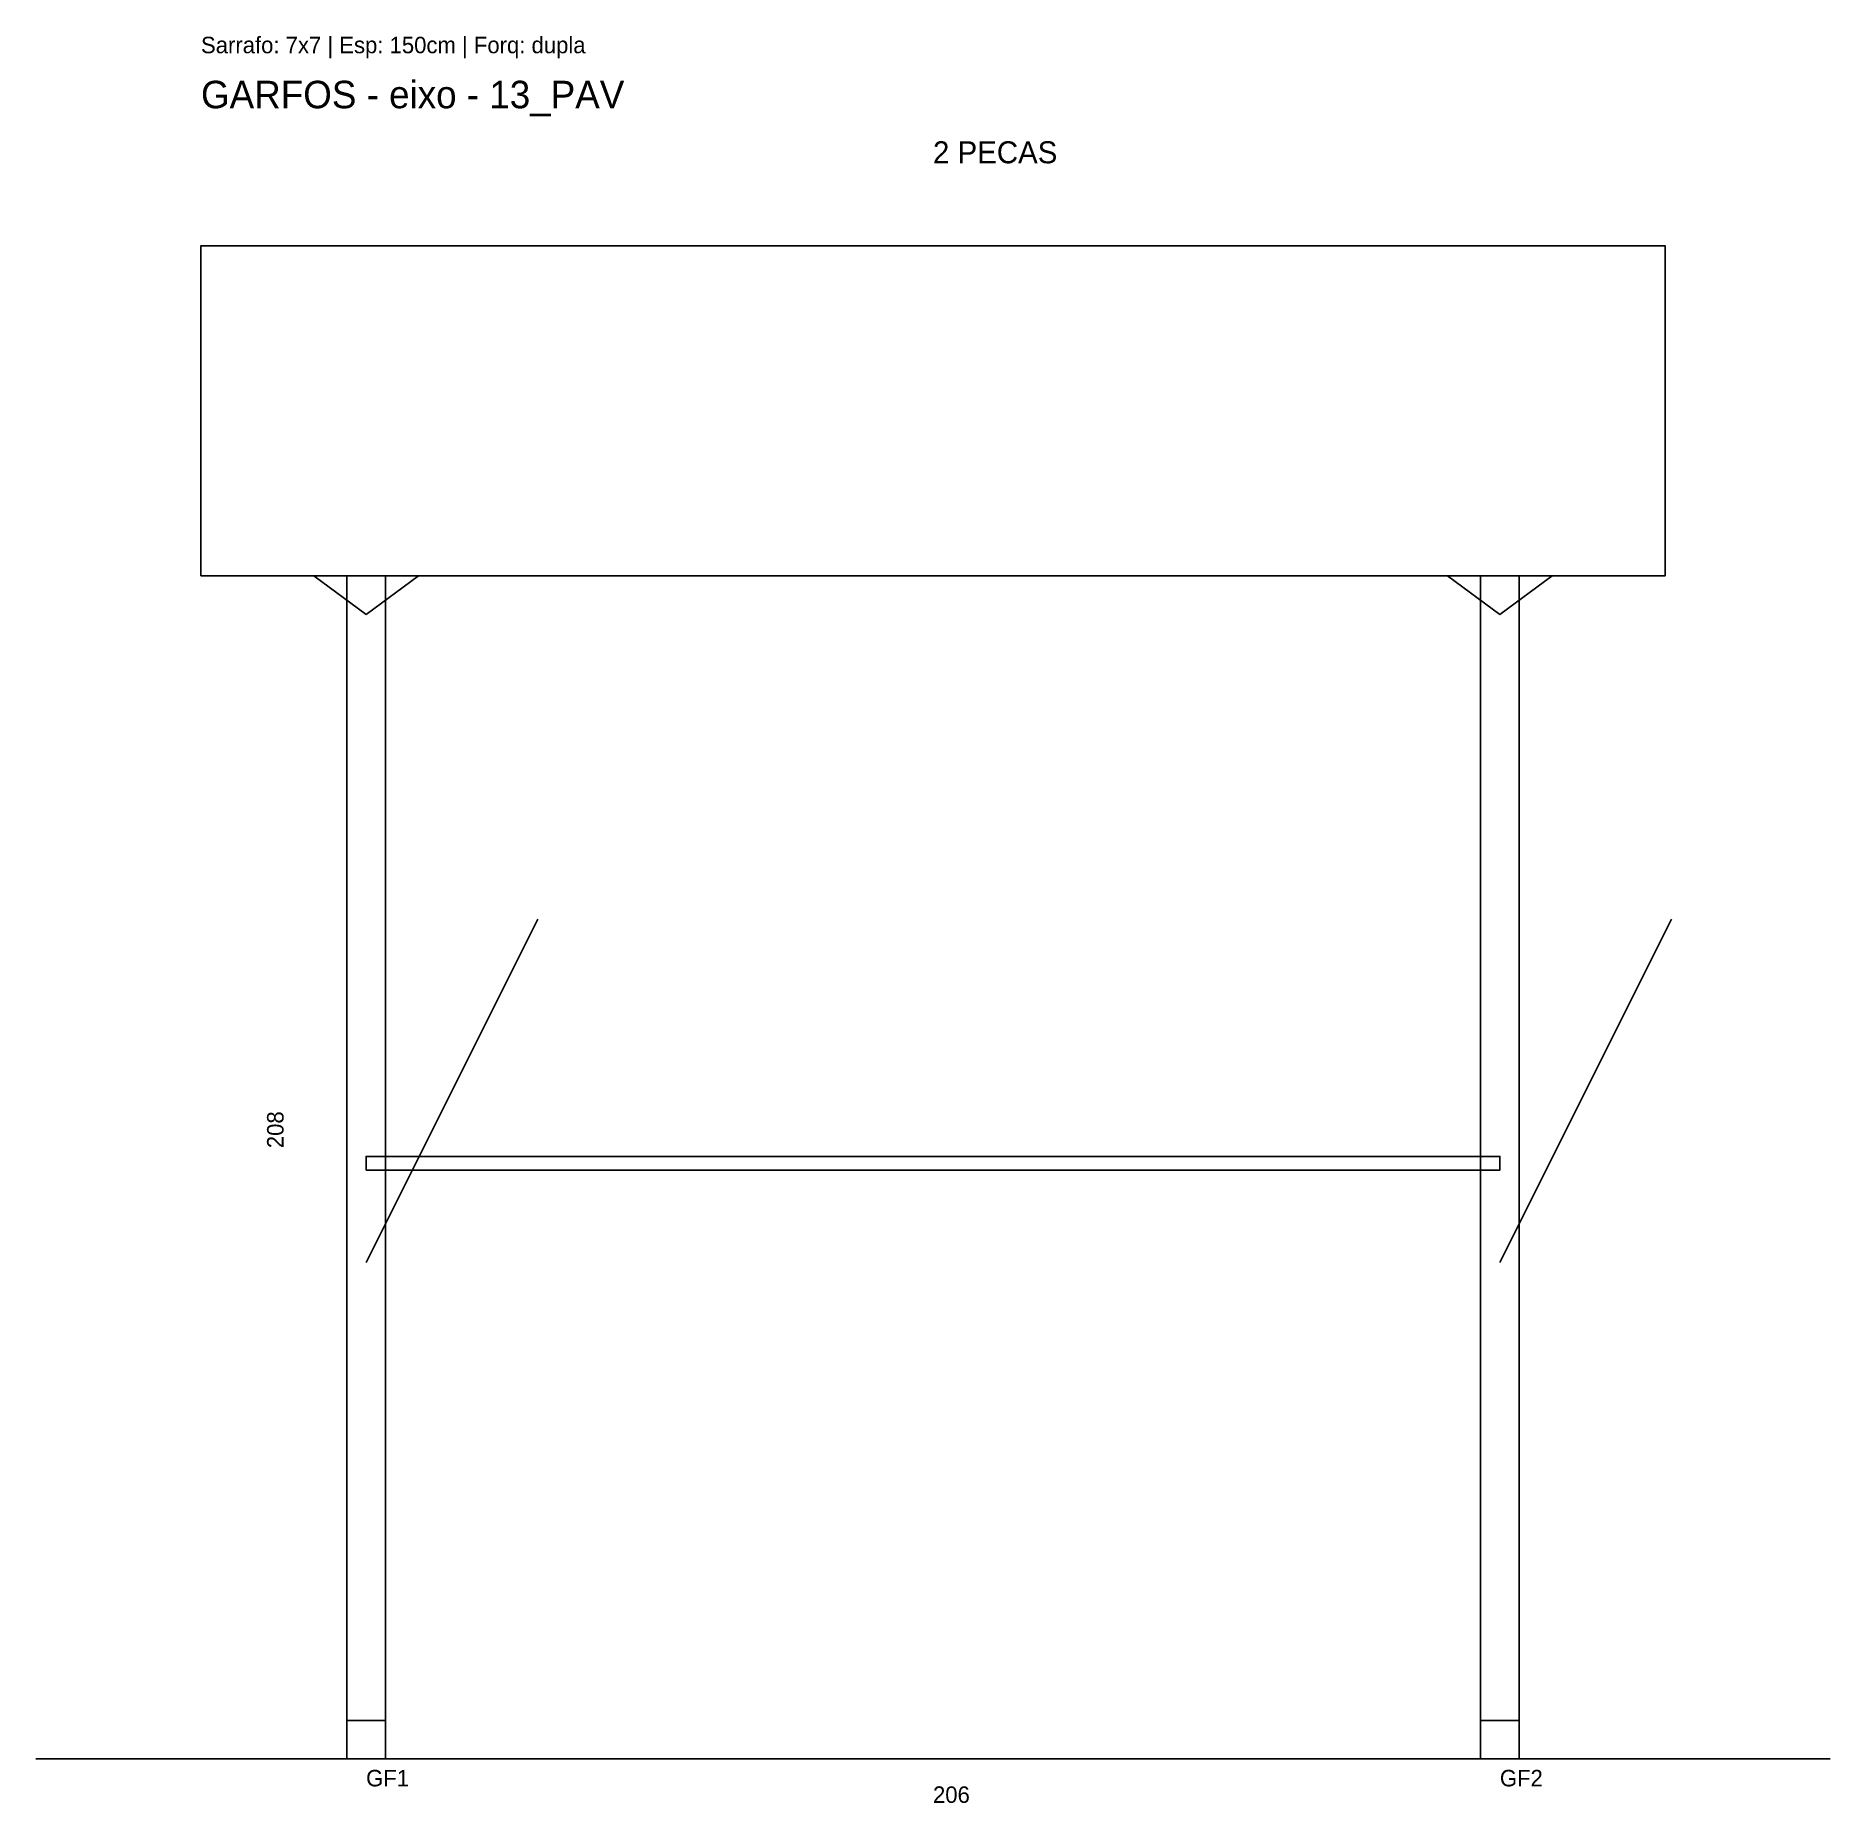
# Model space of a CAD drawing. Header units: metres. Extents: x -30 to 296, y -15 to 306.
import ezdxf

# ---------------------------------------------------------------- set-up
doc = ezdxf.new("R2010")
doc.units = ezdxf.units.M
for name, color, linetype in [('BARRA_ANCORAGEM', 6, 'Continuous'), ('COTA', 1, 'Continuous'), ('GARFOS', 5, 'Continuous'), ('NOMENCLATURA', 7, 'Continuous'), ('SARRAFOS', 3, 'Continuous'), ('TIRAS_REESCORAMENTO', 4, 'Continuous'), ('VIGAS_REF', 1, 'Continuous')]:
    doc.layers.add(name, color=color, linetype=linetype)

msp = doc.modelspace()

# ---------------------------------------------------------------- linework, layer by layer
at = {"layer": 'BARRA_ANCORAGEM'}
for p, q in [((30, 83.2), (61.2, 145.6)), ((236, 83.2), (267.2, 145.6))]:
    msp.add_line(p, q, dxfattribs=at)
at = {"layer": 'GARFOS'}
for p, q in [((30, 201), (20.5, 208)), ((20.5, 208), (39.5, 208)), ((30, 201), (39.5, 208)), ((236, 201), (226.5, 208)), ((226.5, 208), (245.5, 208)), ((236, 201), (245.5, 208))]:
    msp.add_line(p, q, dxfattribs=at)
at = {"layer": 'GARFOS', "linetype": 'CONTINUOUS'}
msp.add_line((-30, -7), (296, -7), dxfattribs=at)
at = {"layer": 'GARFOS'}
for points in [[(26.5, 0), (33.5, 0), (33.5, 208), (26.5, 208), (26.5, 0)], [(232.5, 0), (239.5, 0), (239.5, 208), (232.5, 208), (232.5, 0)]]:
    msp.add_lwpolyline(points, dxfattribs=at)
at = {"layer": 'SARRAFOS'}
for points in [[(26.5, -7), (33.5, -7), (33.5, 0), (26.5, 0), (26.5, -7)], [(232.5, -7), (239.5, -7), (239.5, 0), (232.5, 0), (232.5, -7)]]:
    msp.add_lwpolyline(points, dxfattribs=at)
at = {"layer": 'TIRAS_REESCORAMENTO'}
msp.add_lwpolyline([(30, 100), (236, 100), (236, 102.5), (30, 102.5), (30, 100)], dxfattribs=at)
at = {"layer": 'VIGAS_REF'}
msp.add_lwpolyline([(0, 208), (266, 208), (266, 268), (0, 268), (0, 208)], dxfattribs=at)

# ---------------------------------------------------------------- texts
at = {"layer": 'COTA'}
msp.add_text('208', height=3, rotation=90, dxfattribs=at).set_placement((15, 104))
msp.add_text('206', height=3, dxfattribs=at).set_placement((133, -15))
at = {"layer": 'NOMENCLATURA'}
for s, height, p in [('Sarrafo: 7x7 | Esp: 150cm | Forq: dupla', 3, (0, 303)), ('GARFOS - eixo - 13_PAV', 5, (0, 293)), ('2 PECAS', 4, (133, 283)), ('GF1', 3, (30, -12)), ('GF2', 3, (236, -12))]:
    msp.add_text(s, height=height, dxfattribs=at).set_placement(p)

doc.saveas('drawing.dxf')
